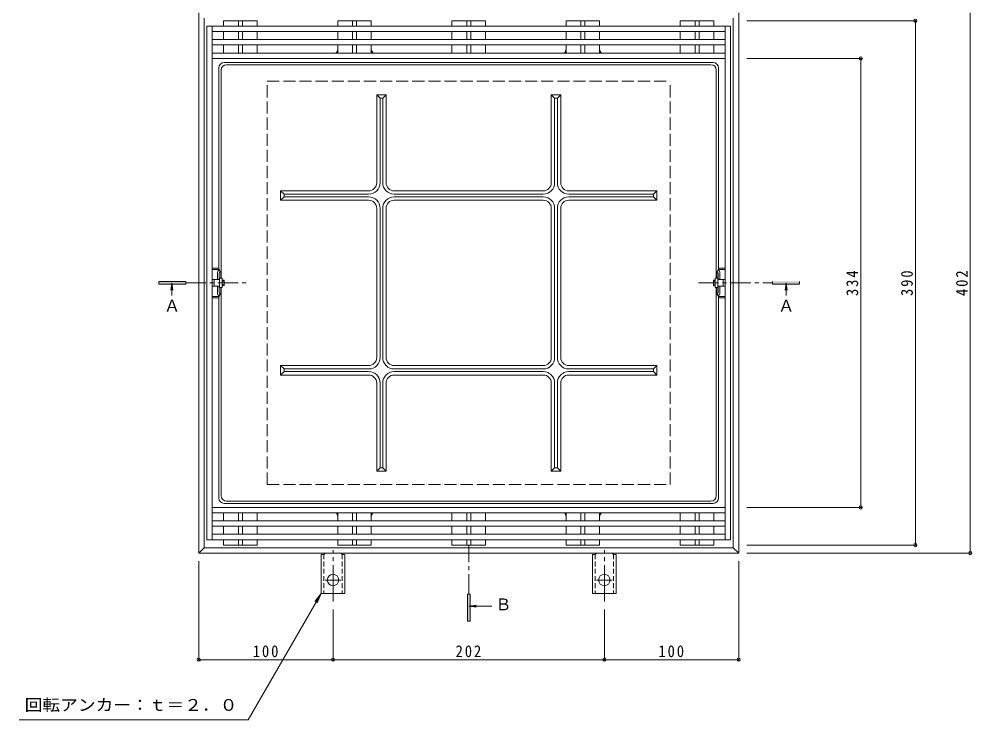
# Model space of a CAD drawing. Units: millimetres at full size, sheet at 1:3. Extents: x -903 to 1153, y -824 to 816.
# Drawn here: x -887 to -178, y -117 to 405 of the extents above; entities that cross this region are included whole.
import ezdxf
from ezdxf.enums import TextEntityAlignment as Align

# ---------------------------------------------------------------- set-up
doc = ezdxf.new("R2010")
doc.units = ezdxf.units.MM
doc.header["$LTSCALE"] = 3
doc.header["$PDMODE"] = 32
doc.header["$PDSIZE"] = 2.4
for name, pattern in [('CHAIN1', [8, 5, -1, 1, -1]), ('CHAIN2', [12, 9, -1, 1, -1]), ('DASHED1', [1.8, 1.2, -0.6]), ('DASHED3', [4, 3, -1])]:
    doc.linetypes.add(name, pattern=pattern)
for name, color, linetype, lineweight in [('0-0_通り芯', 3, 'Continuous', 9), ('0-1_躯体', 2, 'Continuous', 9), ('0-2_仕上', 3, 'Continuous', 9), ('0-4_その他', 2, 'Continuous', 9), ('0-5_寸法', 7, 'Continuous', 9)]:
    doc.layers.add(name, color=color, linetype=linetype, lineweight=lineweight)
doc.styles.add('ＭＳ ゴシック', font='')
doc.styles.get('ＭＳ ゴシック').set_extended_font_data('MS Gothic')

msp = doc.modelspace()

# ---------------------------------------------------------------- linework, layer by layer
at = {"layer": '0-0_通り芯'}
for p, q in [((-370.468, 372.225), (-734.437, 372.225)), ((-372.111, 370.582), (-732.794, 370.582)), ((-738.437, 368.225), (-738.437, 219.24)), ((-736.794, 366.582), (-736.794, 211.74)), ((-368.111, 366.582), (-368.111, 211.74)), ((-366.468, 368.225), (-366.468, 219.241)), ((-613.953, 348.24), (-620.953, 348.24)), ((-618.453, 345.74), (-620.953, 348.24)), ((-620.953, 282.74), (-620.953, 348.24)), ((-613.953, 348.24), (-616.453, 345.74)), ((-613.953, 282.74), (-613.953, 348.24)), ((-490.953, 348.24), (-483.953, 348.24)), ((-490.953, 348.24), (-488.453, 345.74)), ((-490.953, 282.74), (-490.953, 348.24)), ((-486.453, 345.74), (-483.953, 348.24)), ((-483.953, 282.74), (-483.953, 348.24)), ((-616.453, 345.74), (-618.453, 345.74)), ((-618.453, 282.74), (-618.453, 345.74)), ((-616.453, 282.74), (-616.453, 345.74)), ((-488.453, 345.74), (-486.453, 345.74)), ((-488.453, 282.74), (-488.453, 345.74)), ((-486.453, 282.74), (-486.453, 345.74)), ((-692.453, 269.741), (-692.453, 276.741)), ((-689.953, 274.241), (-692.453, 276.741)), ((-626.953, 276.741), (-692.453, 276.741)), ((-496.953, 276.741), (-607.953, 276.741)), ((-477.953, 276.741), (-412.453, 276.741)), ((-414.953, 274.241), (-412.453, 276.741)), ((-412.453, 269.741), (-412.453, 276.741)), ((-692.453, 269.741), (-689.953, 272.241)), ((-626.953, 269.741), (-692.453, 269.741)), ((-689.953, 272.241), (-689.953, 274.241)), ((-626.953, 274.241), (-689.953, 274.241)), ((-626.953, 272.241), (-689.953, 272.241)), ((-607.953, 274.241), (-496.953, 274.241)), ((-607.953, 272.241), (-496.953, 272.241)), ((-496.953, 269.741), (-607.953, 269.741)), ((-477.953, 274.241), (-414.953, 274.241)), ((-477.953, 272.241), (-414.953, 272.241)), ((-477.953, 269.741), (-412.453, 269.741)), ((-414.953, 272.241), (-414.953, 274.241)), ((-412.453, 269.741), (-414.953, 272.241)), ((-620.953, 263.741), (-620.953, 152.74)), ((-618.453, 152.74), (-618.453, 263.741)), ((-616.453, 152.74), (-616.453, 263.741)), ((-613.953, 263.741), (-613.953, 152.74)), ((-490.953, 263.741), (-490.953, 152.74)), ((-488.453, 152.74), (-488.453, 263.741)), ((-486.453, 152.74), (-486.453, 263.741)), ((-483.953, 263.741), (-483.953, 152.74)), ((-738.437, 219.24), (-743.452, 219.24)), ((-743.452, 218.24), (-738.301, 218.24)), ((-739.44, 216.448), (-739.44, 210.741)), ((-738.312, 218.344), (-738.437, 219.24)), ((-738.297, 218.136), (-738.297, 217.74)), ((-738.22, 215.24), (-738.22, 210.741)), ((-737.22, 216.24), (-737.17, 216.24)), ((-737.081, 215.733), (-737.081, 211.74)), ((-367.824, 215.733), (-367.824, 211.74)), ((-367.685, 216.24), (-367.736, 216.24)), ((-366.685, 215.24), (-366.685, 210.741)), ((-366.608, 218.136), (-366.608, 217.74)), ((-361.453, 218.24), (-366.604, 218.24)), ((-366.593, 218.344), (-366.468, 219.24)), ((-366.468, 219.24), (-361.453, 219.24)), ((-365.465, 216.448), (-365.465, 210.741)), ((-739.44, 200.033), (-739.44, 205.74)), ((-738.22, 201.241), (-738.22, 205.74)), ((-366.685, 201.241), (-366.685, 205.74)), ((-365.465, 200.033), (-365.465, 205.74)), ((-738.297, 198.345), (-738.297, 198.74)), ((-737.22, 200.241), (-737.17, 200.241)), ((-737.081, 200.748), (-737.081, 204.741)), ((-736.794, 49.899), (-736.794, 204.741)), ((-368.111, 49.899), (-368.111, 204.741)), ((-367.824, 200.748), (-367.824, 204.741)), ((-367.685, 200.241), (-367.736, 200.241)), ((-366.608, 198.345), (-366.608, 198.74)), ((-743.452, 198.241), (-738.301, 198.241)), ((-738.437, 197.241), (-743.452, 197.241)), ((-738.312, 198.137), (-738.437, 197.241)), ((-738.437, 48.256), (-738.437, 197.241)), ((-361.453, 198.241), (-366.604, 198.241)), ((-366.593, 198.137), (-366.468, 197.241)), ((-366.468, 197.241), (-361.453, 197.241)), ((-366.468, 48.256), (-366.468, 197.24)), ((-692.453, 146.74), (-692.453, 139.74)), ((-692.453, 146.74), (-689.953, 144.24)), ((-626.953, 146.74), (-692.453, 146.74)), ((-689.953, 142.24), (-692.453, 139.74)), ((-689.953, 144.24), (-689.953, 142.24)), ((-626.953, 144.24), (-689.953, 144.24)), ((-626.953, 142.24), (-689.953, 142.24)), ((-496.953, 146.74), (-607.953, 146.74)), ((-607.953, 144.24), (-496.953, 144.24)), ((-607.953, 142.24), (-496.953, 142.24)), ((-477.953, 146.74), (-412.453, 146.74)), ((-477.953, 144.24), (-414.953, 144.24)), ((-477.953, 142.24), (-414.953, 142.24)), ((-412.453, 146.74), (-414.953, 144.24)), ((-414.953, 144.24), (-414.953, 142.24)), ((-414.953, 142.24), (-412.453, 139.74)), ((-412.453, 146.74), (-412.453, 139.74)), ((-626.953, 139.74), (-692.453, 139.74)), ((-496.953, 139.74), (-607.953, 139.74)), ((-477.953, 139.74), (-412.453, 139.74)), ((-620.953, 133.741), (-620.953, 68.241)), ((-618.453, 133.741), (-618.453, 70.74)), ((-616.453, 133.741), (-616.453, 70.74)), ((-613.953, 133.741), (-613.953, 68.241)), ((-490.953, 133.741), (-490.953, 68.241)), ((-488.453, 133.741), (-488.453, 70.74)), ((-486.453, 133.741), (-486.453, 70.74)), ((-483.953, 133.741), (-483.953, 68.241)), ((-618.453, 70.74), (-620.953, 68.241)), ((-613.953, 68.241), (-620.953, 68.241)), ((-616.453, 70.74), (-618.453, 70.74)), ((-613.953, 68.241), (-616.453, 70.74)), ((-490.953, 68.241), (-488.453, 70.74)), ((-490.953, 68.241), (-483.953, 68.241)), ((-488.453, 70.74), (-486.453, 70.74)), ((-486.453, 70.74), (-483.953, 68.241)), ((-370.468, 44.256), (-734.437, 44.256)), ((-372.111, 45.899), (-732.794, 45.899))]:
    msp.add_line(p, q, dxfattribs=at)
for points in [[(-738.668, 217.421), (-738.297, 217.74), (-737.389, 216.644)], [(-366.237, 217.421), (-366.608, 217.74), (-367.516, 216.644)], [(-738.668, 199.06), (-738.297, 198.74), (-737.389, 199.837)], [(-366.237, 199.06), (-366.608, 198.74), (-367.516, 199.837)]]:
    msp.add_lwpolyline(points, dxfattribs=at)
for centre, radius, start, end in [((-653.953, 382.24), 4, 311.40938, 0), ((-620.953, 382.24), 4, 180, 228.59074), ((-483.953, 382.24), 4, 311.40938, 0), ((-450.953, 382.24), 4, 180, 228.59074), ((-734.437, 368.225), 4, 90, 180), ((-732.794, 366.582), 4, 90, 180), ((-372.111, 366.582), 4, 0, 90), ((-370.468, 368.225), 4, 0, 90), ((-626.953, 282.74), 6, 270, 0), ((-626.953, 282.74), 8.5, 270, 0), ((-607.953, 282.74), 8.5, 180, 270), ((-607.953, 282.74), 6, 180, 270), ((-496.953, 282.74), 6, 270, 0), ((-496.953, 282.74), 8.5, 270, 0), ((-477.953, 282.74), 8.5, 180, 270), ((-477.953, 282.74), 6, 180, 270), ((-626.953, 263.741), 8.5, 0, 90), ((-626.953, 263.741), 6, 0, 90), ((-607.953, 263.741), 8.5, 90, 180), ((-607.953, 263.741), 6, 90, 180), ((-496.953, 263.741), 8.5, 0, 90), ((-496.953, 263.741), 6, 0, 90), ((-477.953, 263.741), 8.5, 90, 180), ((-477.953, 263.741), 6, 90, 180), ((-738.44, 216.448), 1, 103.18176, 180), ((-739.797, 218.136), 1.5, 0, 7.96295), ((-737.22, 215.24), 1, 90, 180), ((-738.581, 215.733), 1.5, 0, 37.37219), ((-366.324, 215.733), 1.5, 142.62781, 180), ((-367.685, 215.24), 1, 0, 90), ((-365.108, 218.136), 1.5, 172.03705, 180), ((-366.465, 216.448), 1, 0, 76.81824), ((-738.44, 200.033), 1, 180, 256.81824), ((-737.22, 201.241), 1, 180, 270), ((-738.581, 200.748), 1.5, 322.62781, 0), ((-366.324, 200.748), 1.5, 180, 217.37219), ((-367.685, 201.241), 1, 270, 0), ((-366.465, 200.033), 1, 283.18176, 0), ((-739.797, 198.345), 1.5, 352.03705, 0), ((-365.108, 198.345), 1.5, 180, 187.96295), ((-626.953, 152.74), 6, 270, 0), ((-626.953, 152.74), 8.5, 270, 0), ((-607.953, 152.74), 8.5, 180, 270), ((-607.953, 152.74), 6, 180, 270), ((-496.953, 152.74), 6, 270, 0), ((-496.953, 152.74), 8.5, 270, 0), ((-477.953, 152.74), 8.5, 180, 270), ((-477.953, 152.74), 6, 180, 270), ((-626.953, 133.741), 8.5, 0, 90), ((-607.953, 133.741), 8.5, 90, 180), ((-496.953, 133.741), 8.5, 0, 90), ((-477.953, 133.741), 8.5, 90, 180), ((-626.953, 133.741), 6, 0, 90), ((-607.953, 133.741), 6, 90, 180), ((-496.953, 133.741), 6, 0, 90), ((-477.953, 133.741), 6, 90, 180), ((-732.794, 49.899), 4, 180, 270), ((-372.111, 49.899), 4, 270, 0), ((-734.437, 48.256), 4, 180, 270), ((-370.468, 48.256), 4, 270, 0), ((-653.953, 34.241), 4, 0, 48.59062), ((-620.953, 34.241), 4, 131.40926, 180), ((-483.953, 34.241), 4, 0, 48.59062), ((-450.953, 34.241), 4, 131.40926, 180)]:
    msp.add_arc(centre, radius, start, end, dxfattribs=at)
at = {"layer": '0-1_躯体'}
for p, q in [((-753.453, 7.24), (-753.453, 409.241)), ((-749.453, 11.24), (-749.453, 405.241)), ((-355.453, 11.24), (-355.453, 405.241)), ((-351.453, 7.24), (-351.453, 409.241)), ((-753.453, 7.24), (-749.453, 11.24)), ((-753.453, 7.24), (-351.453, 7.24)), ((-749.453, 11.24), (-355.453, 11.24)), ((-355.453, 11.24), (-351.453, 7.24)), ((-662.203, 6.24), (-662.203, -22.76)), ((-662.203, 6.24), (-660.953, 6.24)), ((-644.703, 6.24), (-645.953, 6.24)), ((-644.703, 6.24), (-644.703, -22.76)), ((-460.202, 6.24), (-460.202, -22.76)), ((-460.202, 6.24), (-458.952, 6.24)), ((-442.702, 6.24), (-443.952, 6.24)), ((-442.702, 6.24), (-442.702, -22.76)), ((-653.453, -22.76), (-662.203, -22.76)), ((-653.453, -22.76), (-644.703, -22.76)), ((-451.452, -22.76), (-460.202, -22.76)), ((-451.452, -22.76), (-442.702, -22.76))]:
    msp.add_line(p, q, dxfattribs=at)
at = {"layer": '0-1_躯体', "linetype": 'DASHED3'}
for p, q in [((-702.453, 58.24), (-702.453, 358.241)), ((-702.453, 358.241), (-402.453, 358.241)), ((-402.453, 58.24), (-402.453, 358.241)), ((-702.453, 58.24), (-402.453, 58.24))]:
    msp.add_line(p, q, dxfattribs=at)
at = {"layer": '0-1_躯体', "linetype": 'CHAIN2'}
for p, q in [((-653.453, -28.707), (-653.453, 9.405)), ((-451.452, -28.707), (-451.452, 9.405)), ((-653.453, -12.76), (-659.229, -12.76)), ((-653.453, -12.76), (-647.677, -12.76)), ((-451.452, -12.76), (-457.229, -12.76)), ((-451.452, -12.76), (-445.676, -12.76))]:
    msp.add_line(p, q, dxfattribs=at)
at = {"layer": '0-1_躯体', "linetype": 'DASHED1'}
for p, q in [((-660.203, 6.386), (-660.203, -22.76)), ((-646.703, 6.386), (-646.703, -22.76)), ((-458.202, 6.386), (-458.202, -22.76)), ((-444.702, 6.386), (-444.702, -22.76))]:
    msp.add_line(p, q, dxfattribs=at)
at = {"layer": '0-1_躯体'}
for centre in [(-653.453, -12.76), (-451.452, -12.76)]:
    msp.add_circle(centre, 4.25, dxfattribs=at)
for centre, start, end in [((-660.953, 8.24), 270, 329.99949), ((-645.953, 8.24), 210.00051, 270), ((-458.952, 8.24), 270, 329.99949), ((-443.952, 8.24), 210.00051, 270)]:
    msp.add_arc(centre, 2, start, end, dxfattribs=at)
at = {"layer": '0-2_仕上'}
for p, q in [((-747.453, 399.24), (-357.453, 399.24)), ((-747.453, 17.241), (-747.453, 399.24)), ((-743.452, 17.241), (-743.452, 399.24)), ((-734.953, 403.24), (-709.953, 403.24)), ((-734.953, 403.24), (-734.953, 399.24)), ((-723.952, 403.24), (-723.952, 399.24)), ((-720.952, 403.24), (-720.952, 399.24)), ((-709.953, 403.24), (-709.953, 399.24)), ((-649.953, 403.24), (-624.953, 403.24)), ((-649.953, 403.24), (-649.953, 399.24)), ((-638.953, 403.24), (-638.953, 399.24)), ((-635.953, 403.24), (-635.953, 399.24)), ((-624.953, 403.24), (-624.953, 399.24)), ((-564.952, 403.24), (-539.953, 403.24)), ((-564.952, 403.24), (-564.952, 399.24)), ((-553.953, 403.24), (-553.953, 399.24)), ((-550.953, 403.24), (-550.953, 399.24)), ((-539.953, 403.24), (-539.953, 399.24)), ((-479.953, 403.24), (-454.953, 403.24)), ((-479.953, 403.24), (-479.953, 399.24)), ((-468.953, 403.24), (-468.953, 399.24)), ((-465.953, 403.24), (-465.953, 399.24)), ((-454.953, 403.24), (-454.953, 399.24)), ((-394.953, 403.24), (-369.953, 403.24)), ((-394.953, 403.24), (-394.953, 399.24)), ((-383.953, 403.24), (-383.953, 399.24)), ((-380.953, 403.24), (-380.953, 399.24)), ((-369.953, 403.24), (-369.953, 399.24)), ((-361.453, 17.241), (-361.453, 399.24)), ((-357.453, 17.241), (-357.453, 399.24)), ((-743.452, 395.24), (-361.453, 395.24)), ((-734.953, 395.24), (-734.953, 389.24)), ((-723.952, 395.24), (-723.952, 389.24)), ((-720.952, 395.24), (-720.952, 389.24)), ((-709.953, 395.24), (-709.953, 389.24)), ((-649.953, 395.24), (-649.953, 389.24)), ((-638.953, 395.24), (-638.953, 389.24)), ((-635.953, 395.24), (-635.953, 389.24)), ((-624.953, 395.24), (-624.953, 389.24)), ((-564.952, 395.24), (-564.952, 389.24)), ((-553.953, 395.24), (-553.953, 389.24)), ((-550.953, 395.24), (-550.953, 389.24)), ((-539.953, 395.24), (-539.953, 389.24)), ((-479.953, 395.24), (-479.953, 389.24)), ((-468.953, 395.24), (-468.953, 389.24)), ((-465.953, 395.24), (-465.953, 389.24)), ((-454.953, 395.24), (-454.953, 389.24)), ((-394.953, 395.24), (-394.953, 389.24)), ((-383.953, 395.24), (-383.953, 389.24)), ((-380.953, 395.24), (-380.953, 389.24)), ((-369.953, 395.24), (-369.953, 389.24)), ((-743.452, 389.24), (-361.453, 389.24)), ((-743.452, 385.24), (-361.453, 385.24)), ((-734.953, 385.24), (-734.953, 379.24)), ((-723.952, 385.24), (-723.952, 379.24)), ((-720.952, 385.24), (-720.952, 379.24)), ((-709.953, 385.24), (-709.953, 379.24)), ((-649.953, 385.24), (-649.953, 379.24)), ((-638.953, 385.24), (-638.953, 379.24)), ((-635.953, 385.24), (-635.953, 379.24)), ((-624.953, 385.24), (-624.953, 379.24)), ((-564.952, 385.24), (-564.952, 379.24)), ((-553.953, 385.24), (-553.953, 379.24)), ((-550.953, 385.24), (-550.953, 379.24)), ((-539.953, 385.24), (-539.953, 379.24)), ((-479.953, 385.24), (-479.953, 379.24)), ((-468.953, 385.24), (-468.953, 379.24)), ((-465.953, 385.24), (-465.953, 379.24)), ((-454.953, 385.24), (-454.953, 379.24)), ((-394.953, 385.24), (-394.953, 379.24)), ((-383.953, 385.24), (-383.953, 379.24)), ((-380.953, 385.24), (-380.953, 379.24)), ((-369.953, 385.24), (-369.953, 379.24)), ((-743.452, 379.24), (-361.453, 379.24)), ((-743.452, 375.24), (-361.453, 375.24)), ((-709.953, 44.256), (-709.953, 44.262)), ((-649.953, 44.256), (-649.953, 44.262)), ((-743.452, 41.241), (-361.453, 41.241)), ((-743.452, 37.241), (-361.453, 37.241)), ((-734.953, 31.241), (-734.953, 37.241)), ((-723.952, 31.241), (-723.952, 37.241)), ((-720.952, 31.241), (-720.952, 37.241)), ((-709.953, 31.241), (-709.953, 37.241)), ((-649.953, 31.241), (-649.953, 37.241)), ((-638.953, 31.241), (-638.953, 37.241)), ((-635.953, 31.241), (-635.953, 37.241)), ((-624.953, 31.241), (-624.953, 37.241)), ((-564.952, 31.241), (-564.952, 37.241)), ((-553.953, 31.241), (-553.953, 37.241)), ((-550.953, 31.241), (-550.953, 37.241)), ((-539.953, 31.241), (-539.953, 37.241)), ((-479.953, 31.241), (-479.953, 37.241)), ((-468.953, 31.241), (-468.953, 37.241)), ((-465.953, 31.241), (-465.953, 37.241)), ((-454.953, 31.241), (-454.953, 37.241)), ((-394.953, 31.241), (-394.953, 37.241)), ((-383.953, 31.241), (-383.953, 37.241)), ((-380.953, 31.241), (-380.953, 37.241)), ((-369.953, 31.241), (-369.953, 37.241)), ((-743.452, 31.241), (-361.453, 31.241)), ((-743.452, 27.241), (-361.453, 27.241)), ((-734.953, 21.241), (-734.953, 27.241)), ((-723.952, 21.241), (-723.952, 27.241)), ((-720.952, 21.241), (-720.952, 27.241)), ((-709.953, 21.241), (-709.953, 27.241)), ((-649.953, 21.241), (-649.953, 27.241)), ((-638.953, 21.241), (-638.953, 27.241)), ((-635.953, 21.241), (-635.953, 27.241)), ((-624.953, 21.241), (-624.953, 27.241)), ((-564.952, 21.241), (-564.952, 27.241)), ((-553.953, 21.241), (-553.953, 27.241)), ((-550.953, 21.241), (-550.953, 27.241)), ((-539.953, 21.241), (-539.953, 27.241)), ((-479.953, 21.241), (-479.953, 27.241)), ((-468.953, 21.241), (-468.953, 27.241)), ((-465.953, 21.241), (-465.953, 27.241)), ((-454.953, 21.241), (-454.953, 27.241)), ((-394.953, 21.241), (-394.953, 27.241)), ((-383.953, 21.241), (-383.953, 27.241)), ((-380.953, 21.241), (-380.953, 27.241)), ((-369.953, 21.241), (-369.953, 27.241)), ((-747.453, 17.241), (-357.453, 17.241)), ((-743.452, 21.241), (-361.453, 21.241)), ((-734.953, 13.24), (-734.953, 17.241)), ((-723.952, 13.24), (-723.952, 17.241)), ((-720.952, 13.24), (-720.952, 17.241)), ((-709.953, 13.24), (-709.953, 17.241)), ((-649.953, 13.24), (-649.953, 17.241)), ((-638.953, 13.24), (-638.953, 17.241)), ((-635.953, 13.24), (-635.953, 17.241)), ((-624.953, 13.24), (-624.953, 17.241)), ((-564.952, 13.24), (-564.952, 17.241)), ((-553.953, 13.24), (-553.953, 17.241)), ((-550.953, 13.24), (-550.953, 17.241)), ((-539.953, 13.24), (-539.953, 17.241)), ((-479.953, 13.24), (-479.953, 17.241)), ((-468.953, 13.24), (-468.953, 17.241)), ((-465.953, 13.24), (-465.953, 17.241)), ((-454.953, 13.24), (-454.953, 17.241)), ((-394.953, 13.24), (-394.953, 17.241)), ((-383.953, 13.24), (-383.953, 17.241)), ((-380.953, 13.24), (-380.953, 17.241)), ((-369.953, 13.24), (-369.953, 17.241)), ((-734.953, 13.24), (-709.953, 13.24)), ((-649.953, 13.24), (-624.953, 13.24)), ((-564.952, 13.24), (-539.953, 13.24)), ((-479.953, 13.24), (-454.953, 13.24)), ((-394.953, 13.24), (-369.953, 13.24))]:
    msp.add_line(p, q, dxfattribs=at)
at = {"layer": '0-4_その他', "color": 7}
for p, q in [((-178.977, 409.241), (-178.977, 7.24)), ((-219.013, 403.24), (-345.453, 403.24)), ((-219.913, 403.24), (-219.913, 13.24)), ((-259.685, 375.24), (-345.453, 375.24)), ((-260.585, 375.24), (-260.585, 41.241)), ((-259.685, 41.241), (-345.453, 41.241)), ((-219.013, 13.24), (-345.453, 13.24)), ((-178.077, 7.24), (-345.453, 7.24)), ((-753.453, -72.936), (-753.453, 1.24)), ((-351.453, -72.936), (-351.453, 1.24)), ((-653.453, -72.936), (-653.453, -34.707)), ((-451.452, -72.936), (-451.452, -34.707)), ((-753.453, -72.036), (-653.453, -72.036)), ((-653.453, -72.036), (-451.452, -72.036)), ((-451.452, -72.036), (-351.453, -72.036))]:
    msp.add_line(p, q, dxfattribs=at)
at = {"layer": '0-4_その他', "color": 4}
for p, q in [((-743.452, 205.74), (-743.452, 210.741)), ((-743.452, 210.741), (-737.953, 210.741)), ((-743.452, 205.74), (-737.953, 205.74)), ((-741.953, 205.74), (-741.953, 210.741)), ((-737.953, 205.74), (-737.953, 210.741)), ((-366.953, 205.74), (-366.953, 210.741)), ((-361.453, 210.741), (-366.953, 210.741)), ((-361.453, 205.74), (-366.953, 205.74)), ((-362.953, 205.74), (-362.953, 210.741)), ((-361.453, 205.74), (-361.453, 210.741))]:
    msp.add_line(p, q, dxfattribs=at)
at = {"layer": '0-4_その他'}
for p, q in [((-735.952, 211.74), (-737.953, 211.74)), ((-737.953, 211.74), (-737.953, 204.741)), ((-735.952, 211.74), (-735.952, 204.741)), ((-735.952, 210.24), (-734.618, 210.24)), ((-735.952, 209.641), (-734.618, 209.641)), ((-735.952, 206.84), (-734.618, 206.84)), ((-735.952, 206.24), (-734.618, 206.24)), ((-734.618, 210.24), (-734.618, 206.24)), ((-370.287, 210.24), (-370.287, 206.24)), ((-368.953, 210.24), (-370.287, 210.24)), ((-368.953, 209.641), (-370.287, 209.641)), ((-368.953, 206.84), (-370.287, 206.84)), ((-368.953, 206.24), (-370.287, 206.24)), ((-368.953, 211.74), (-366.953, 211.74)), ((-368.953, 211.74), (-368.953, 204.741)), ((-366.953, 211.74), (-366.953, 204.741)), ((-735.952, 204.741), (-737.953, 204.741)), ((-368.953, 204.741), (-366.953, 204.741))]:
    msp.add_line(p, q, dxfattribs=at)
at = {"layer": '0-4_その他', "color": 7}
for p in [(-219.913, 403.24), (-260.585, 375.24), (-260.585, 41.241), (-219.913, 13.24), (-178.977, 7.24), (-753.453, -72.036), (-653.453, -72.036), (-451.452, -72.036), (-351.453, -72.036)]:
    msp.add_point(p, dxfattribs=at)
at = {"layer": '0-5_寸法', "color": 4}
for p, q in [((-783.132, 209.378), (-783.132, 207.378)), ((-763.132, 209.378), (-783.132, 209.378)), ((-783.132, 207.378), (-763.132, 207.378)), ((-773.366, 208.378), (-774.101, 202.792)), ((-773.366, 208.378), (-772.63, 202.792)), ((-773.366, 208.378), (-773.366, 198.975)), ((-763.132, 207.378), (-763.132, 209.378)), ((-316.12, 208.378), (-316.855, 202.792)), ((-316.12, 208.378), (-315.384, 202.792)), ((-306.182, 209.378), (-306.182, 207.378)), ((-553.453, -43.355), (-553.453, -23.355)), ((-553.453, -23.355), (-551.453, -23.355)), ((-552.453, -32.278), (-546.848, -31.54)), ((-552.453, -32.278), (-546.848, -33.016)), ((-552.453, -32.278), (-535.237, -32.278))]:
    msp.add_line(p, q, dxfattribs=at)
at = {"layer": '0-5_寸法', "color": 4, "linetype": 'CHAIN1'}
for p, q in [((-763.132, 208.378), (-716.812, 208.378)), ((-381.484, 208.378), (-326.182, 208.378)), ((-552.453, -23.355), (-552.453, 12.686))]:
    msp.add_line(p, q, dxfattribs=at)
at = {"layer": '0-5_寸法'}
for p, q in [((-662.36, -22.76), (-716.672, -116.831)), ((-662.36, -22.76), (-666.926, -28.71)), ((-662.36, -22.76), (-665.23, -29.689)), ((-887.219, -116.831), (-716.672, -116.831))]:
    msp.add_line(p, q, dxfattribs=at)
at = {"layer": '0-5_寸法', "color": 4}
for points in [[(-306.182, 207.378), (-326.182, 207.378), (-326.182, 209.378)], [(-316.12, 208.378), (-316.12, 199.53), (-316.12, 198.975)], [(-551.453, -23.355), (-551.453, -43.355), (-553.453, -43.355)]]:
    msp.add_lwpolyline(points, dxfattribs=at)
for points in [[(-763.132, 209.378), (-763.132, 207.378), (-783.132, 209.378), (-783.132, 207.378)], [(-326.182, 209.378), (-326.182, 207.378), (-306.182, 209.378), (-306.182, 207.378)], [(-553.453, -23.355), (-553.453, -43.355), (-551.453, -23.355), (-551.453, -43.355)]]:
    msp.add_solid(points, dxfattribs=at)

# ---------------------------------------------------------------- texts
at = {"layer": '0-4_その他', "char_height": 8.798, "attachment_point": 7, "rotation": 90, "style": 'ＭＳ ゴシック'}
for s, insert in [('\\T1.27;\\W0.9;334', (-262.385, 198.49)), ('\\T1.27;\\W0.9;390', (-221.713, 198.49)), ('\\T1.27;\\W0.9;402', (-180.777, 198.49))]:
    msp.add_mtext(s, dxfattribs=dict(at, insert=insert))
at = {"layer": '0-4_その他', "char_height": 8.798, "attachment_point": 7, "style": 'ＭＳ ゴシック'}
for s, insert in [('\\T1.27;\\W0.9;100', (-713.203, -70.236)), ('\\T1.27;\\W0.9;202', (-562.203, -70.236)), ('\\T1.27;\\W0.9;100', (-411.203, -70.236))]:
    msp.add_mtext(s, dxfattribs=dict(at, insert=insert))
at = {"layer": '0-5_寸法', "color": 2, "style": 'ＭＳ ゴシック'}
for s, p in [('Ａ', (-779.287, 184.25)), ('Ａ', (-322.026, 184.25)), ('Ｂ', (-532.618, -37.927))]:
    msp.add_text(s, height=8.798, dxfattribs=at).set_placement(p, align=Align.BOTTOM_LEFT)
at = {"layer": '0-5_寸法', "color": 2, "style": 'ＭＳ ゴシック', "width": 1.1}
msp.add_text('回転アンカー：ｔ＝２．０', height=8.798, dxfattribs=at).set_placement((-883.03, -112.721), align=Align.BOTTOM_LEFT)

doc.saveas('drawing.dxf')
